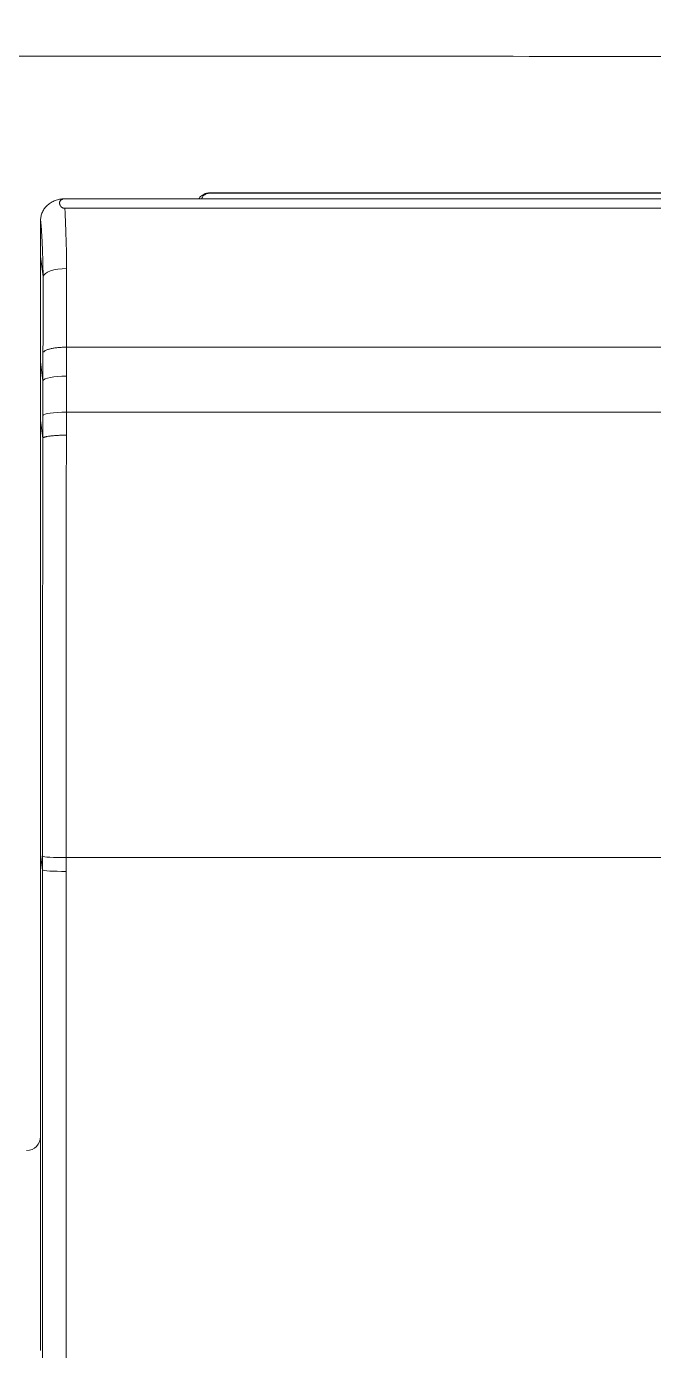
# Model space of a CAD drawing. Header units: inches. Extents: x 405346 to 489838, y -25612 to 14934.
# Drawn here: x 462530.99 to 462543.55, y 3949.19 to 3975.73 of the extents above; entities that cross this region are included whole.
import ezdxf

# ---------------------------------------------------------------- set-up
doc = ezdxf.new("R2010")
doc.units = ezdxf.units.IN
doc.header["$LTSCALE"] = 200
doc.header["$MEASUREMENT"] = 0
doc.layers.add('SS-EQ', color=2, linetype='Continuous', lineweight=20)

# ---------------------------------------------------------------- blocks, each defined once
blk = doc.blocks.new('4way무풍')
at = {"layer": 'SS-EQ'}
for p, q in [((262.986, -349.151), (-262.986, -349.151)), ((-260.056, -349.027), (-260.06, -349.035)), ((-260.06, -349.035), (260.058, -349.035)), ((260.056, -349.027), (-260.056, -349.027)), ((-262.973, -349.34), (262.974, -349.34)), ((-263.459, -349.587), (-263.46, -349.581)), ((-263.458, -349.596), (-263.459, -349.587)), ((-263.411, -350.71), (-263.46, -350.309)), ((-263.413, -352.795), (-263.46, -352.417)), ((-262.943, -353.428), (262.943, -353.428)), ((-263.417, -353.948), (-263.46, -353.596)), ((-263.46, -356.848), (-263.46, -355.148)), ((-263.46, -361.097), (-263.46, -358.734)), ((-263.421, -362.604), (-263.46, -362.289)), ((-262.948, -362.355), (262.948, -362.355))]:
    blk.add_line(p, q, dxfattribs=at)
blk.add_arc((-263.744, -367.942), 0.284, 270.5, 0, dxfattribs=at)
for centre, major_axis, ratio, start_param, end_param in [((-262.938, -350.723), (-0.474, -0.001), 0.369323, 4.71164, 6.208086), ((-262.941, -352.804), (-0.474, 0.002), 0.20997, 4.713129, 6.215635), ((-262.943, -353.498), (-0.474, 0.001), 0.14868, 4.712815, 6.218875), ((-262.948, -362.328), (-0.474, 0), 0.058025, 0.056515, 1.570818), ((-262.948, -362.602), (-0.474, 0), 0.06069, 0.056356, 1.570805)]:
    blk.add_ellipse(centre, major_axis=major_axis, ratio=ratio, start_param=start_param, end_param=end_param, dxfattribs=at)
for points, knots in [([(-0.032, -346.294), (-6.969, -346.294), (-13.906, -346.294), (-27.78, -346.294), (-34.717, -346.294), (-55.528, -346.294), (-69.403, -346.294), (-97.151, -346.294), (-111.025, -346.294), (-138.774, -346.294), (-152.648, -346.294), (-180.396, -346.294), (-194.27, -346.294), (-215.082, -346.294), (-222.019, -346.294), (-235.893, -346.294), (-242.83, -346.294), (-253.236, -346.294), (-256.704, -346.293), (-263.641, -346.293), (-267.11, -346.294), (-272.313, -346.294), (-274.047, -346.294), (-276.648, -346.294), (-277.515, -346.294), (-279.25, -346.294), (-280.117, -346.293), (-281.418, -346.293), (-281.851, -346.293), (-282.718, -346.293), (-283.152, -346.293), (-283.802, -346.293), (-284.019, -346.294), (-284.453, -346.294), (-284.669, -346.294), (-285.103, -346.294), (-285.32, -346.293), (-285.753, -346.291), (-285.97, -346.288), (-286.62, -346.277), (-287.053, -346.265), (-287.92, -346.232), (-288.353, -346.21), (-289.653, -346.133), (-290.519, -346.062), (-291.817, -345.929), (-292.25, -345.88), (-292.899, -345.799), (-293.116, -345.771), (-293.548, -345.713), (-294.627, -345.561), (-295.697, -345.382), (-298.249, -344.898), (-299.929, -344.504), (-302.417, -343.81), (-304.065, -343.313), (-305.692, -342.746), (-308.116, -341.843), (-309.711, -341.172), (-311.481, -340.336), (-311.677, -340.242), (-312.069, -340.051), (-312.265, -339.955), (-312.85, -339.663), (-313.238, -339.464), (-314.393, -338.857), (-315.91, -338.018), (-317.384, -337.119), (-318.837, -336.19), (-319.553, -335.711), (-320.962, -334.724), (-322.351, -333.708), (-324.369, -332.095), (-326.323, -330.394), (-327.582, -329.2), (-328.355, -328.435), (-328.586, -328.204), (-328.815, -327.971), (-328.968, -327.815), (-329.044, -327.737), (-329.423, -327.345), (-329.723, -327.029), (-330.61, -326.073), (-331.762, -324.777), (-333.398, -322.77), (-334.43, -321.391), (-335.932, -319.291), (-336.873, -317.851), (-338.196, -315.627), (-339.047, -314.124), (-339.838, -312.58), (-340.313, -311.601), (-340.454, -311.306), (-340.593, -311.01), (-340.685, -310.813), (-340.731, -310.713), (-340.958, -310.218), (-341.135, -309.821), (-341.654, -308.624), (-342.309, -307.019), (-343.186, -304.583), (-343.7, -302.939), (-344.419, -300.46), (-344.828, -298.788), (-345.336, -296.251), (-345.487, -295.401), (-345.755, -293.691), (-345.871, -292.831), (-345.994, -291.749), (-346.017, -291.533), (-346.062, -291.099), (-346.083, -290.882), (-346.143, -290.23), (-346.178, -289.796), (-346.239, -288.927), (-346.265, -288.493), (-346.307, -287.624), (-346.324, -287.19), (-346.342, -286.538), (-346.347, -286.321), (-346.354, -285.886), (-346.356, -285.669), (-346.359, -285.235), (-346.359, -285.017), (-346.359, -284.583), (-346.359, -284.366), (-346.358, -283.714), (-346.358, -283.28), (-346.358, -282.411), (-346.358, -281.976), (-346.358, -280.673), (-346.358, -279.804), (-346.359, -278.066), (-346.359, -277.197), (-346.359, -274.59), (-346.359, -272.852), (-346.358, -264.163), (-346.358, -257.211), (-346.359, -236.356), (-346.359, -222.453), (-346.359, -194.646), (-346.359, -180.743), (-346.359, -152.936), (-346.359, -139.033), (-346.359, -111.226), (-346.359, -69.517), (-346.359, -27.807), (-346.359, 0)], [0, 0, 0, 0, 0.03125, 0.03125, 0.0625, 0.0625, 0.125, 0.125, 0.1875, 0.1875, 0.25, 0.25, 0.3125, 0.3125, 0.34375, 0.34375, 0.375, 0.375, 0.390625, 0.390625, 0.40625, 0.40625, 0.414063, 0.414063, 0.417969, 0.417969, 0.421875, 0.421875, 0.423828, 0.423828, 0.425781, 0.425781, 0.426758, 0.426758, 0.427734, 0.427734, 0.428711, 0.428711, 0.429688, 0.429688, 0.431641, 0.431641, 0.433594, 0.433594, 0.4375, 0.4375, 0.439453, 0.439453, 0.44043, 0.44043, 0.441406, 0.445313, 0.445313, 0.453125, 0.453125, 0.457031, 0.460938, 0.460938, 0.46875, 0.46875, 0.469727, 0.469727, 0.470703, 0.470703, 0.472656, 0.472656, 0.476563, 0.480469, 0.480469, 0.484375, 0.484375, 0.488281, 0.492188, 0.496094, 0.5, 0.5, 0.500977, 0.501465, 0.501465, 0.501953, 0.501953, 0.503906, 0.503906, 0.507813, 0.511719, 0.515625, 0.515625, 0.523438, 0.523438, 0.527344, 0.53125, 0.53125, 0.532227, 0.532715, 0.532715, 0.533203, 0.533203, 0.535156, 0.535156, 0.539063, 0.542969, 0.546875, 0.546875, 0.554688, 0.554688, 0.558594, 0.558594, 0.5625, 0.5625, 0.563477, 0.563477, 0.564453, 0.564453, 0.566406, 0.566406, 0.568359, 0.568359, 0.570313, 0.570313, 0.571289, 0.571289, 0.572266, 0.572266, 0.573242, 0.573242, 0.574219, 0.574219, 0.576172, 0.576172, 0.578125, 0.578125, 0.582031, 0.582031, 0.585938, 0.585938, 0.59375, 0.59375, 0.625, 0.625, 0.6875, 0.6875, 0.75, 0.75, 0.8125, 0.8125, 0.875, 1, 1, 1, 1]), ([(-263.46, -349.581), (-263.46, -349.552), (-263.457, -349.525), (-263.448, -349.483), (-263.444, -349.47), (-263.435, -349.443), (-263.43, -349.429), (-263.412, -349.39), (-263.397, -349.366), (-263.372, -349.331), (-263.362, -349.319), (-263.342, -349.297), (-263.332, -349.287), (-263.299, -349.257), (-263.275, -349.24), (-263.236, -349.216), (-263.223, -349.209), (-263.196, -349.195), (-263.168, -349.183), (-263.139, -349.174), (-263.109, -349.166), (-263.094, -349.162), (-263.048, -349.154), (-263.017, -349.151), (-262.986, -349.151)], [0, 0, 0, 0, 0.125, 0.125, 0.1875, 0.1875, 0.25, 0.25, 0.375, 0.375, 0.4375, 0.4375, 0.5, 0.5, 0.625, 0.625, 0.6875, 0.6875, 0.75, 0.8125, 0.8125, 0.875, 0.875, 1, 1, 1, 1]), ([(-262.986, -349.151), (-262.995, -349.151), (-263.004, -349.152), (-263.016, -349.155), (-263.02, -349.157), (-263.028, -349.159), (-263.032, -349.161), (-263.042, -349.166), (-263.048, -349.17), (-263.055, -349.176), (-263.058, -349.178), (-263.062, -349.183), (-263.064, -349.185), (-263.069, -349.192), (-263.072, -349.196), (-263.077, -349.206), (-263.078, -349.211), (-263.082, -349.225), (-263.082, -349.235), (-263.079, -349.25), (-263.078, -349.255), (-263.074, -349.265), (-263.072, -349.269), (-263.065, -349.284), (-263.06, -349.293), (-263.048, -349.306), (-263.044, -349.311), (-263.036, -349.317), (-263.034, -349.319), (-263.028, -349.323), (-263.025, -349.325), (-263.019, -349.329), (-263.015, -349.33), (-263.008, -349.333), (-263.004, -349.335), (-262.996, -349.337), (-262.992, -349.338), (-262.983, -349.339), (-262.978, -349.34), (-262.973, -349.34)], [0, 0, 0, 0, 0.0625, 0.0625, 0.09375, 0.09375, 0.125, 0.125, 0.1875, 0.1875, 0.21875, 0.21875, 0.25, 0.25, 0.3125, 0.3125, 0.375, 0.375, 0.5, 0.5, 0.5625, 0.5625, 0.625, 0.625, 0.75, 0.75, 0.8125, 0.8125, 0.84375, 0.84375, 0.875, 0.875, 0.90625, 0.90625, 0.9375, 0.9375, 0.96875, 0.96875, 1, 1, 1, 1]), ([(-260.056, -349.03), (-260.084, -349.028), (-260.143, -349.034), (-260.222, -349.074), (-260.269, -349.12), (-260.288, -349.145), (-260.292, -349.151)], [0, 0, 0, 0, 0.288906, 0.634932, 0.918339, 1, 1, 1, 1]), ([(-260.06, -349.035), (-260.066, -349.035), (-260.071, -349.035), (-260.082, -349.036), (-260.088, -349.036), (-260.098, -349.038), (-260.103, -349.039), (-260.113, -349.041), (-260.117, -349.042), (-260.13, -349.046), (-260.138, -349.049), (-260.152, -349.055), (-260.158, -349.058), (-260.169, -349.065), (-260.175, -349.068), (-260.184, -349.075), (-260.189, -349.078), (-260.2, -349.089), (-260.207, -349.096), (-260.217, -349.111), (-260.221, -349.119), (-260.227, -349.134), (-260.229, -349.142), (-260.23, -349.15), (-260.23, -349.151)], [0, 0, 0, 0, 0.040923, 0.040923, 0.081846, 0.081846, 0.12277, 0.12277, 0.163693, 0.163693, 0.245539, 0.245539, 0.327385, 0.327385, 0.409232, 0.409232, 0.491078, 0.491078, 0.654771, 0.654771, 0.818463, 0.818463, 0.982156, 1, 1, 1, 1]), ([(-262.973, -349.34), (-262.971, -349.377), (-262.969, -349.417), (-262.965, -349.503), (-262.964, -349.548), (-262.962, -349.607), (-262.961, -349.619), (-262.96, -349.644), (-262.959, -349.68), (-262.955, -349.767), (-262.953, -349.844), (-262.949, -349.949), (-262.948, -350.003), (-262.945, -350.11), (-262.943, -350.164), (-262.94, -350.327), (-262.938, -350.437), (-262.938, -350.548)], [0, 0, 0, 0, 0.125, 0.125, 0.25, 0.25, 0.28125, 0.28125, 0.3125, 0.375, 0.5, 0.5, 0.625, 0.625, 0.75, 0.75, 1, 1, 1, 1]), ([(-263.46, -349.581), (-263.46, -349.638), (-263.46, -349.697), (-263.46, -349.773), (-263.46, -349.788), (-263.46, -349.819), (-263.46, -349.865), (-263.46, -349.942), (-263.46, -350.004), (-263.46, -350.05), (-263.46, -350.066), (-263.46, -350.097), (-263.46, -350.113), (-263.46, -350.19), (-263.46, -350.25), (-263.46, -350.309)], [0, 0, 0, 0, 0.25, 0.25, 0.3125, 0.3125, 0.375, 0.5, 0.625, 0.625, 0.6875, 0.6875, 0.75, 0.75, 1, 1, 1, 1]), ([(-263.411, -350.71), (-263.411, -350.657), (-263.411, -350.604), (-263.413, -350.498), (-263.414, -350.445), (-263.417, -350.34), (-263.419, -350.288), (-263.422, -350.185), (-263.424, -350.134), (-263.428, -350.033), (-263.43, -349.984), (-263.433, -349.925), (-263.434, -349.913), (-263.435, -349.89), (-263.436, -349.879), (-263.438, -349.845), (-263.439, -349.824), (-263.443, -349.761), (-263.446, -349.724), (-263.45, -349.68), (-263.451, -349.672), (-263.452, -349.655), (-263.453, -349.647), (-263.454, -349.631), (-263.455, -349.62), (-263.457, -349.607), (-263.458, -349.601), (-263.458, -349.599), (-263.458, -349.597), (-263.458, -349.597), (-263.458, -349.596)], [0, 0, 0, 0, 0.125, 0.125, 0.25, 0.25, 0.375, 0.375, 0.5, 0.5, 0.625, 0.625, 0.65625, 0.65625, 0.6875, 0.6875, 0.75, 0.75, 0.875, 0.875, 0.90625, 0.90625, 0.9375, 0.9375, 0.96875, 0.984375, 0.992188, 0.996094, 0.996094, 1, 1, 1, 1]), ([(-262.938, -350.548), (-262.938, -350.676), (-262.938, -350.805), (-262.938, -351.066), (-262.938, -351.197), (-262.938, -351.592), (-262.939, -351.857), (-262.939, -352.124)], [0, 0, 0, 0, 0.25, 0.25, 0.5, 0.5, 1, 1, 1, 1]), ([(-263.412, -352.237), (-263.411, -351.979), (-263.411, -351.722), (-263.41, -351.339), (-263.41, -351.213), (-263.41, -351.023), (-263.41, -350.96), (-263.41, -350.835), (-263.41, -350.773), (-263.411, -350.71)], [0, 0, 0, 0, 0.5, 0.5, 0.75, 0.75, 0.875, 0.875, 1, 1, 1, 1]), ([(-263.412, -352.237), (-263.41, -352.229), (-263.405, -352.222), (-263.39, -352.207), (-263.38, -352.2), (-263.354, -352.186), (-263.339, -352.179), (-263.304, -352.167), (-263.284, -352.161), (-263.241, -352.151), (-263.217, -352.146), (-263.167, -352.138), (-263.14, -352.135), (-263.085, -352.129), (-263.057, -352.127), (-262.998, -352.124), (-262.969, -352.124), (-262.939, -352.124)], [0, 0, 0, 0, 0.125, 0.125, 0.25, 0.25, 0.375, 0.375, 0.5, 0.5, 0.625, 0.625, 0.75, 0.75, 0.875, 0.875, 1, 1, 1, 1]), ([(-263.413, -352.795), (-263.413, -352.702), (-263.413, -352.608), (-263.412, -352.422), (-263.412, -352.33), (-263.412, -352.237)], [0, 0, 0, 0, 0.5, 0.5, 1, 1, 1, 1]), ([(-263.421, -362.329), (-263.421, -361.63), (-263.42, -360.931), (-263.42, -359.88), (-263.42, -359.53), (-263.42, -358.83), (-263.419, -358.48), (-263.419, -357.781), (-263.419, -357.431), (-263.418, -356.732), (-263.418, -356.383), (-263.418, -355.686), (-263.418, -355.338), (-263.417, -354.816), (-263.417, -354.555), (-263.417, -354.295), (-263.417, -354.121), (-263.417, -354.034), (-263.417, -353.948)], [0, 0, 0, 0, 0.25, 0.25, 0.375, 0.375, 0.5, 0.5, 0.625, 0.625, 0.75, 0.75, 0.875, 0.875, 0.9375, 0.96875, 0.96875, 1, 1, 1, 1]), ([(-263.417, -353.948), (-263.415, -353.944), (-263.41, -353.94), (-263.4, -353.934), (-263.396, -353.932), (-263.386, -353.928), (-263.381, -353.927), (-263.368, -353.923), (-263.362, -353.921), (-263.354, -353.919), (-263.353, -353.919), (-263.353, -353.919), (-263.352, -353.919), (-263.352, -353.919), (-263.351, -353.919), (-263.347, -353.918), (-263.34, -353.916), (-263.333, -353.915), (-263.31, -353.911), (-263.29, -353.907), (-263.247, -353.902), (-263.224, -353.9), (-263.175, -353.895), (-263.15, -353.894), (-263.096, -353.891), (-263.068, -353.889), (-263.008, -353.888), (-262.977, -353.887), (-262.944, -353.887)], [0, 0, 0, 0, 0.125, 0.125, 0.1875, 0.1875, 0.25, 0.25, 0.3125, 0.3125, 0.316406, 0.318359, 0.318359, 0.320312, 0.320312, 0.328125, 0.34375, 0.375, 0.375, 0.5, 0.5, 0.625, 0.625, 0.75, 0.75, 0.875, 0.875, 1, 1, 1, 1]), ([(-262.944, -353.887), (-262.944, -354.238), (-262.944, -354.589), (-262.945, -355.292), (-262.945, -355.644), (-262.945, -356.348), (-262.945, -356.701), (-262.946, -357.407), (-262.946, -357.76), (-262.946, -358.467), (-262.946, -358.82), (-262.947, -359.527), (-262.947, -359.881), (-262.947, -360.942), (-262.948, -361.649), (-262.948, -362.355)], [0, 0, 0, 0, 0.125, 0.125, 0.25, 0.25, 0.375, 0.375, 0.5, 0.5, 0.625, 0.625, 0.75, 0.75, 1, 1, 1, 1]), ([(-263.46, -372.234), (-263.46, -371.561), (-263.46, -368.25), (-263.46, -364.937), (-263.46, -362.289)], [0, 0, 0, 0, 0.203489, 1, 1, 1, 1]), ([(-263.424, -425.365), (-263.424, -425.044), (-263.424, -424.722), (-263.423, -424.078), (-263.423, -423.757), (-263.423, -422.791), (-263.423, -420.86), (-263.423, -416.35), (-263.423, -411.184), (-263.423, -407.299), (-263.423, -404.705), (-263.423, -403.407), (-263.423, -399.509), (-263.423, -396.906), (-263.423, -391.685), (-263.423, -389.068), (-263.423, -385.787), (-263.423, -385.13), (-263.423, -383.816), (-263.423, -383.158), (-263.423, -381.183), (-263.423, -379.864), (-263.422, -375.905), (-263.422, -373.258), (-263.422, -369.938), (-263.422, -369.274), (-263.422, -367.943), (-263.422, -367.278), (-263.422, -365.945), (-263.422, -364.944), (-263.421, -363.775), (-263.421, -363.19), (-263.421, -362.897), (-263.421, -362.75), (-263.421, -362.688), (-263.421, -362.646), (-263.421, -362.625), (-263.421, -362.604)], [0, 0, 0, 0, 0.015625, 0.015625, 0.03125, 0.03125, 0.0625, 0.125, 0.25, 0.3125, 0.3125, 0.375, 0.375, 0.5, 0.5, 0.625, 0.625, 0.65625, 0.65625, 0.6875, 0.6875, 0.75, 0.75, 0.875, 0.875, 0.90625, 0.90625, 0.9375, 0.9375, 0.96875, 0.984375, 0.992187, 0.996094, 0.998047, 0.999023, 0.999023, 1, 1, 1, 1]), ([(-262.948, -362.631), (-262.948, -363.97), (-262.949, -365.305), (-262.949, -367.304), (-262.949, -367.97), (-262.949, -369.3), (-262.949, -369.964), (-262.949, -373.284), (-262.949, -375.93), (-262.95, -379.89), (-262.95, -381.208), (-262.95, -383.183), (-262.95, -383.841), (-262.95, -385.155), (-262.95, -385.812), (-262.95, -387.78), (-262.95, -389.091), (-262.95, -391.708), (-262.95, -393.015), (-262.95, -396.93), (-262.95, -399.533), (-262.95, -403.43), (-262.95, -404.728), (-262.95, -407.321), (-262.95, -411.207), (-262.95, -416.372), (-262.95, -420.882), (-262.95, -422.813), (-262.95, -423.778), (-262.95, -424.1), (-262.95, -424.743), (-262.95, -425.065), (-262.95, -425.386)], [0, 0, 0, 0, 0.0625, 0.0625, 0.09375, 0.09375, 0.125, 0.125, 0.25, 0.25, 0.3125, 0.3125, 0.34375, 0.34375, 0.375, 0.375, 0.4375, 0.4375, 0.5, 0.5, 0.625, 0.625, 0.6875, 0.6875, 0.75, 0.875, 0.9375, 0.96875, 0.96875, 0.984375, 0.984375, 1, 1, 1, 1])]:
    blk.add_open_spline(points, degree=3, knots=knots, dxfattribs=at)
for points, degree in [([(-263.46, -349.581), (-263.46, -349.581), (-263.46, -349.581), (-263.46, -349.581)], 3), ([(-263.46, -350.309), (-263.46, -350.868), (-263.46, -351.434), (-263.46, -352.006)], 3), ([(-263.46, -352.418), (-263.46, -352.203), (-263.46, -352.006)], 2), ([(-262.939, -352.124), (-262.939, -352.316), (-262.94, -352.51), (-262.941, -352.704)], 3), ([(-262.939, -352.124), (262.939, -352.124)], 1), ([(-263.46, -352.614), (-263.46, -352.516), (-263.46, -352.418)], 2), ([(-263.46, -353.596), (-263.46, -353.266), (-263.46, -352.938), (-263.46, -352.614)], 3), ([(-263.416, -353.492), (-263.415, -353.259), (-263.414, -353.026), (-263.413, -352.795)], 3), ([(-262.941, -352.704), (-262.941, -352.944), (-262.942, -353.185), (-262.943, -353.428)], 3), ([(-263.417, -353.948), (-263.416, -353.796), (-263.416, -353.644), (-263.416, -353.492)], 3), ([(-262.943, -353.428), (-262.943, -353.581), (-262.944, -353.734), (-262.944, -353.887)], 3), ([(-263.46, -353.596), (-263.46, -355.068), (-263.46, -356.551), (-263.46, -358.037)], 3), ([(-263.46, -358.037), (-263.46, -358.038), (-263.46, -358.039), (-263.46, -358.041)], 3), ([(-263.46, -358.734), (-263.46, -358.387), (-263.46, -358.04)], 2), ([(-263.46, -358.735), (-263.46, -358.736), (-263.46, -358.737), (-263.46, -358.738)], 3), ([(-263.46, -358.738), (-263.46, -359.922), (-263.46, -361.107), (-263.46, -362.289)], 3), ([(-263.421, -362.604), (-263.421, -362.512), (-263.421, -362.421), (-263.421, -362.329)], 3), ([(-262.948, -362.355), (-262.948, -362.447), (-262.948, -362.539), (-262.948, -362.631)], 3)]:
    blk.add_open_spline(points, degree=degree, dxfattribs=at)

msp = doc.modelspace()

# ---------------------------------------------------------------- block references
msp.add_blockref('4way무풍', (462794.732, 4321.426))

doc.saveas('drawing.dxf')
